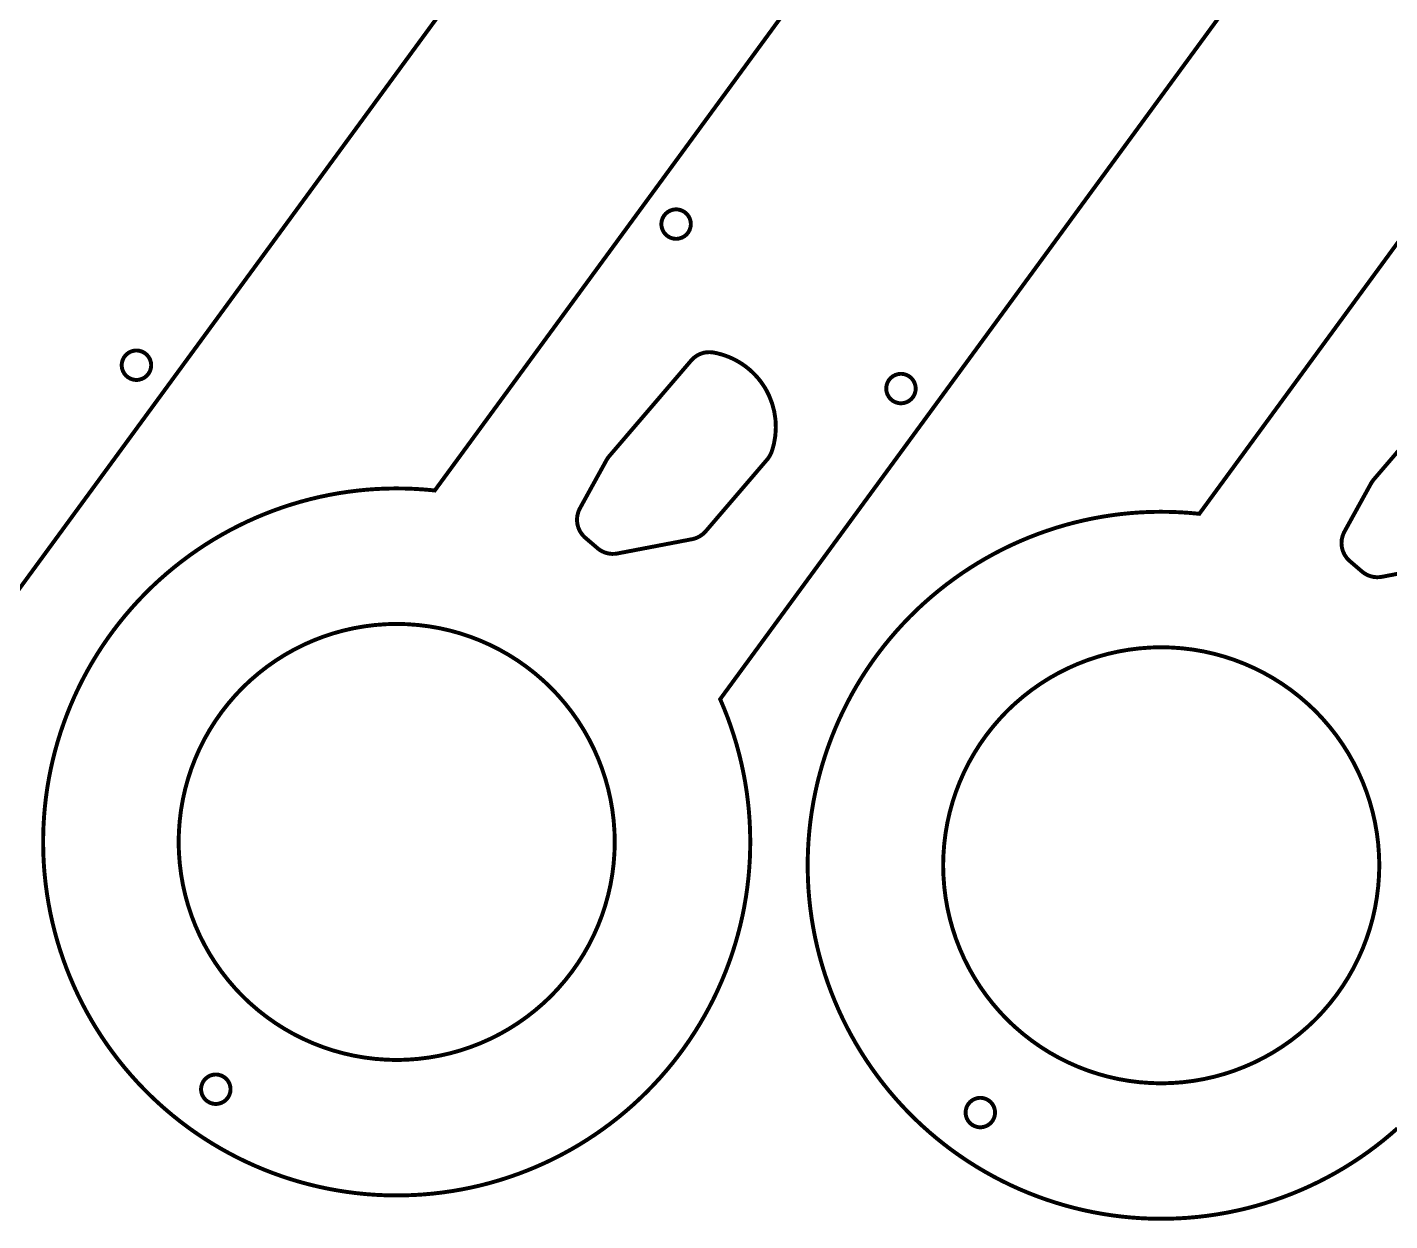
# Model space of a CAD drawing. Extents: x 0 to 578, y 0 to 442.
# Drawn here: x 61.6 to 177.2, y 3 to 104.3 of the extents above; entities that cross this region are included whole.
import ezdxf

# ---------------------------------------------------------------- set-up
doc = ezdxf.new("R2010")
doc.units = 0
doc.layers.get('0').update_dxf_attribs({"linetype": 'CONTINUOUS'})

msp = doc.modelspace()

# ---------------------------------------------------------------- linework, layer by layer
at = {"color": 0, "const_width": 0.3333}
for points in [[(287.25, 275.454), (120.369, 47.3076), (120.369, 47.3076), (120.453, 47.1178), (120.694, 46.5437), (120.997, 45.7735), (121.277, 44.9972), (121.535, 44.2154), (121.772, 43.4288), (121.986, 42.6374), (122.178, 41.8421), (122.348, 41.0429), (122.497, 40.2407), (122.623, 39.4357), (122.727, 38.6283), (122.809, 37.8193), (122.869, 37.0087), (122.907, 36.1974), (122.923, 35.3856), (122.918, 34.5736), (122.89, 33.7622), (122.84, 32.9518), (122.768, 32.1426), (122.675, 31.3353), (122.559, 30.5303), (122.422, 29.7281), (122.263, 28.9289), (122.082, 28.1335), (121.879, 27.3421), (121.654, 26.5553), (121.407, 25.7736), (121.138, 24.9972), (120.848, 24.2269), (120.535, 23.4629), (120.201, 22.7058), (119.937, 22.1421), (119.845, 21.9558), (119.754, 21.7697), (119.469, 21.2162), (119.073, 20.4893), (118.659, 19.7756), (118.226, 19.075), (117.775, 18.3883), (117.307, 17.7156), (116.821, 17.0571), (116.318, 16.4131), (115.799, 15.7839), (115.264, 15.1699), (114.712, 14.5711), (114.145, 13.9881), (113.563, 13.4211), (112.966, 12.8703), (112.354, 12.3361), (111.729, 11.8187), (111.089, 11.3184), (110.436, 10.8355), (109.77, 10.3703), (109.092, 9.923), (108.401, 9.494), (107.698, 9.0836), (106.983, 8.6919), (106.258, 8.3194), (105.521, 7.9662), (104.774, 7.6328), (104.016, 7.3193), (103.249, 7.0261), (102.472, 6.7535), (101.686, 6.5016), (100.891, 6.2709), (100.289, 6.1111), (100.088, 6.0615), (99.8865, 6.012), (99.2793, 5.8745), (98.4682, 5.7103), (97.655, 5.5689), (96.8403, 5.4501), (96.0246, 5.3541), (95.2081, 5.2804), (94.3914, 5.2293), (93.5749, 5.2005), (92.759, 5.1939), (91.9444, 5.2095), (91.1313, 5.2471), (90.3201, 5.3068), (89.5117, 5.3883), (88.7058, 5.4916), (87.9036, 5.6166), (87.1051, 5.7633), (86.3108, 5.9316), (85.5212, 6.1212), (84.7368, 6.3323), (83.9581, 6.5647), (83.1853, 6.8181), (82.419, 7.0928), (81.6597, 7.3884), (80.9078, 7.705), (80.1638, 8.0423), (79.4281, 8.4004), (78.701, 8.7792), (77.9831, 9.1786), (77.2749, 9.5984), (76.5767, 10.0386), (75.889, 10.4992), (75.3799, 10.8574), (75.2125, 10.9799), (75.045, 11.1024), (74.5493, 11.4792), (73.9021, 11.995), (73.2711, 12.527), (72.6565, 13.0748), (72.0585, 13.638), (71.4772, 14.2161), (70.9132, 14.8089), (70.3663, 15.4157), (69.8368, 16.0365), (69.325, 16.6706), (68.8313, 17.3176), (68.3556, 17.9774), (67.8983, 18.6492), (67.4596, 19.3328), (67.0396, 20.0278), (66.6388, 20.7337), (66.2571, 21.4504), (65.8949, 22.1771), (65.5524, 22.9136), (65.2297, 23.6596), (64.9272, 24.4144), (64.645, 25.1781), (64.3835, 25.9497), (64.1426, 26.7292), (63.9228, 27.516), (63.7242, 28.3099), (63.5469, 29.1103), (63.3915, 29.9169), (63.2578, 30.7293), (63.1464, 31.5471), (63.0571, 32.3699), (63.0042, 32.9901), (62.9904, 33.1972), (62.9767, 33.4042), (62.9467, 34.0261), (62.9258, 34.8535), (62.9278, 35.6788), (62.9522, 36.5017), (62.9993, 37.3218), (63.0686, 38.1386), (63.16, 38.9519), (63.2733, 39.761), (63.4085, 40.5654), (63.5654, 41.3651), (63.7436, 42.1593), (63.9432, 42.9476), (64.1639, 43.7299), (64.4056, 44.5054), (64.6681, 45.2737), (64.9513, 46.0347), (65.2547, 46.7876), (65.5787, 47.5322), (65.9228, 48.2681), (66.2868, 48.9947), (66.6707, 49.7117), (67.0742, 50.4186), (67.4971, 51.1151), (67.9394, 51.8006), (68.401, 52.4747), (68.8814, 53.1372), (69.3807, 53.7874), (69.8986, 54.425), (70.435, 55.0496), (70.9899, 55.6607), (71.5628, 56.2579), (72.004, 56.6971), (72.1537, 56.8407), (72.3033, 56.9844), (72.7604, 57.4071), (73.3808, 57.9549), (74.0143, 58.4839), (74.6606, 58.994), (75.319, 59.4853), (75.9893, 59.9572), (76.671, 60.4099), (77.3636, 60.8431), (78.0669, 61.2567), (78.7801, 61.6506), (79.5032, 62.0244), (80.2354, 62.3783), (80.9764, 62.7121), (81.7258, 63.0254), (82.4832, 63.3183), (83.2481, 63.5906), (84.0201, 63.8419), (84.7987, 64.0725), (85.5836, 64.2819), (86.3742, 64.47), (87.1701, 64.6369), (87.971, 64.7822), (88.7764, 64.9058), (89.5858, 65.0076), (90.3989, 65.0875), (91.2151, 65.1453), (92.0342, 65.1807), (92.8556, 65.1938), (93.6789, 65.1843), (94.5036, 65.1522), (95.3293, 65.0971), (95.9494, 65.0414), (96.1557, 65.0192), (263.349, 293.592)], [(177.837, 10.8895), (177.226, 10.3553), (176.601, 9.8378), (175.961, 9.3375), (175.308, 8.8546), (174.643, 8.3894), (173.964, 7.9422), (173.274, 7.5131), (172.571, 7.1027), (171.856, 6.711), (171.131, 6.3385), (170.393, 5.9854), (169.646, 5.652), (168.889, 5.3385), (168.121, 5.0453), (167.344, 4.7726), (166.558, 4.5208), (165.764, 4.29), (165.161, 4.1303), (164.96, 4.0807), (164.758, 4.0311), (164.151, 3.8937), (163.34, 3.7294), (162.528, 3.5881), (161.712, 3.4693), (160.897, 3.3732), (160.081, 3.2996), (159.264, 3.2484), (158.447, 3.2196), (157.631, 3.213), (156.817, 3.2286), (156.004, 3.2662), (155.193, 3.3259), (154.383, 3.4074), (153.578, 3.5107), (152.776, 3.6358), (151.978, 3.7825), (151.183, 3.9507), (150.393, 4.1404), (149.61, 4.3515), (148.831, 4.5838), (148.057, 4.8373), (147.292, 5.1119), (146.532, 5.4076), (145.781, 5.7241), (145.036, 6.0615), (144.3, 6.4196), (143.574, 6.7984), (142.856, 7.1977), (142.147, 7.6176), (141.449, 8.0578), (140.761, 8.5183), (140.251, 8.8766), (140.085, 8.999), (139.917, 9.1215), (139.421, 9.4983), (138.774, 10.0141), (138.143, 10.5461), (137.529, 11.0939), (136.931, 11.6571), (136.349, 12.2352), (135.785, 12.828), (135.238, 13.4349), (134.709, 14.0556), (134.197, 14.6897), (133.703, 15.3368), (133.228, 15.9965), (132.77, 16.6683), (132.332, 17.3519), (131.912, 18.0469), (131.511, 18.7529), (131.129, 19.4694), (130.767, 20.1963), (130.424, 20.9328), (130.102, 21.6788), (129.799, 22.4336), (129.517, 23.1972), (129.256, 23.9689), (129.015, 24.7483), (128.795, 25.5351), (128.596, 26.329), (128.419, 27.1294), (128.264, 27.936), (128.13, 28.7485), (128.018, 29.5663), (127.929, 30.389), (127.876, 31.0093), (127.863, 31.2163), (127.849, 31.4233), (127.819, 32.0451), (127.798, 32.8725), (127.8, 33.6979), (127.824, 34.5208), (127.872, 35.341), (127.941, 36.1578), (128.032, 36.971), (128.146, 37.78), (128.281, 38.5846), (128.438, 39.3842), (128.616, 40.1785), (128.815, 40.9668), (129.036, 41.749), (129.278, 42.5246), (129.54, 43.2929), (129.823, 44.0539), (130.127, 44.8068), (130.451, 45.5514), (130.795, 46.2872), (131.159, 47.0139), (131.543, 47.7308), (131.946, 48.4378), (132.369, 49.1342), (132.812, 49.8197), (133.273, 50.4939), (133.753, 51.1563), (134.253, 51.8065), (134.771, 52.4442), (135.307, 53.0687), (135.862, 53.6799), (136.435, 54.2771), (136.876, 54.7163), (137.026, 54.8599), (137.176, 55.0035), (137.633, 55.4262), (138.253, 55.974), (138.887, 56.5031), (139.533, 57.0132), (140.192, 57.5044), (140.861, 57.9764), (141.543, 58.429), (142.236, 58.8622), (142.939, 59.2758), (143.653, 59.6697), (144.375, 60.0436), (145.107, 60.3975), (145.849, 60.7312), (146.599, 61.0446), (147.356, 61.3375), (148.121, 61.6096), (148.892, 61.8611), (149.671, 62.0917), (150.456, 62.3011), (151.246, 62.4892), (152.042, 62.656), (152.843, 62.8014), (153.649, 62.925), (154.458, 63.0268), (155.271, 63.1067), (156.087, 63.1644), (156.907, 63.1999), (157.728, 63.2129), (158.551, 63.2035), (159.376, 63.1714), (160.201, 63.1163), (160.822, 63.0606), (161.028, 63.0382), (328.221, 291.611)], [(222.378, 277.435), (25.399, 8.1406)], [(182.792, 74.0792), (175.831, 65.9513), (175.831, 65.9513), (175.808, 65.9254), (175.706, 65.7894), (175.615, 65.6456), (175.599, 65.6157), (173.34, 61.5192), (173.299, 61.4428), (173.199, 61.1993), (173.117, 60.8674), (173.092, 60.5307), (173.125, 60.1968), (173.211, 59.8728), (173.353, 59.5663), (173.546, 59.2844), (173.725, 59.0912), (173.792, 59.0346), (174.839, 58.1376), (174.882, 58.1008), (175.019, 58.0003), (175.211, 57.8851), (175.415, 57.7928), (175.626, 57.7237), (175.844, 57.6788), (176.067, 57.6581), (176.29, 57.6625), (176.46, 57.6818), (176.515, 57.6924), (182.868, 58.9068)]]:
    msp.add_lwpolyline(points, dxfattribs=at)
at = {"color": 0}
for points in [[(287.25, 275.454), (120.369, 47.3076), (120.369, 47.3076), (120.453, 47.1178), (120.694, 46.5437), (120.997, 45.7735), (121.277, 44.9972), (121.535, 44.2154), (121.772, 43.4288), (121.986, 42.6374), (122.178, 41.8421), (122.348, 41.0429), (122.497, 40.2407), (122.623, 39.4357), (122.727, 38.6283), (122.809, 37.8193), (122.869, 37.0087), (122.907, 36.1974), (122.923, 35.3856), (122.918, 34.5736), (122.89, 33.7622), (122.84, 32.9518), (122.768, 32.1426), (122.675, 31.3353), (122.559, 30.5303), (122.422, 29.7281), (122.263, 28.9289), (122.082, 28.1335), (121.879, 27.3421), (121.654, 26.5553), (121.407, 25.7736), (121.138, 24.9972), (120.848, 24.2269), (120.535, 23.4629), (120.201, 22.7058), (119.937, 22.1421), (119.845, 21.9558), (119.754, 21.7697), (119.469, 21.2162), (119.073, 20.4893), (118.659, 19.7756), (118.226, 19.075), (117.775, 18.3883), (117.307, 17.7156), (116.821, 17.0571), (116.318, 16.4131), (115.799, 15.7839), (115.264, 15.1699), (114.712, 14.5711), (114.145, 13.9881), (113.563, 13.4211), (112.966, 12.8703), (112.354, 12.3361), (111.729, 11.8187), (111.089, 11.3184), (110.436, 10.8355), (109.77, 10.3703), (109.092, 9.923), (108.401, 9.494), (107.698, 9.0836), (106.983, 8.6919), (106.258, 8.3194), (105.521, 7.9662), (104.774, 7.6328), (104.016, 7.3193), (103.249, 7.0261), (102.472, 6.7535), (101.686, 6.5016), (100.891, 6.2709), (100.289, 6.1111), (100.088, 6.0615), (99.8865, 6.012), (99.2793, 5.8745), (98.4682, 5.7103), (97.655, 5.5689), (96.8403, 5.4501), (96.0246, 5.3541), (95.2081, 5.2804), (94.3914, 5.2293), (93.5749, 5.2005), (92.759, 5.1939), (91.9444, 5.2095), (91.1313, 5.2471), (90.3201, 5.3068), (89.5117, 5.3883), (88.7058, 5.4916), (87.9036, 5.6166), (87.1051, 5.7633), (86.3108, 5.9316), (85.5212, 6.1212), (84.7368, 6.3323), (83.9581, 6.5647), (83.1853, 6.8181), (82.419, 7.0928), (81.6597, 7.3884), (80.9078, 7.705), (80.1638, 8.0423), (79.4281, 8.4004), (78.701, 8.7792), (77.9831, 9.1786), (77.2749, 9.5984), (76.5767, 10.0386), (75.889, 10.4992), (75.3799, 10.8574), (75.2125, 10.9799), (75.045, 11.1024), (74.5493, 11.4792), (73.9021, 11.995), (73.2711, 12.527), (72.6565, 13.0748), (72.0585, 13.638), (71.4772, 14.2161), (70.9132, 14.8089), (70.3663, 15.4157), (69.8368, 16.0365), (69.325, 16.6706), (68.8313, 17.3176), (68.3556, 17.9774), (67.8983, 18.6492), (67.4596, 19.3328), (67.0396, 20.0278), (66.6388, 20.7337), (66.2571, 21.4504), (65.8949, 22.1771), (65.5524, 22.9136), (65.2297, 23.6596), (64.9272, 24.4144), (64.645, 25.1781), (64.3835, 25.9497), (64.1426, 26.7292), (63.9228, 27.516), (63.7242, 28.3099), (63.5469, 29.1103), (63.3915, 29.9169), (63.2578, 30.7293), (63.1464, 31.5471), (63.0571, 32.3699), (63.0042, 32.9901), (62.9904, 33.1972), (62.9767, 33.4042), (62.9467, 34.0261), (62.9258, 34.8535), (62.9278, 35.6788), (62.9522, 36.5017), (62.9993, 37.3218), (63.0686, 38.1386), (63.16, 38.9519), (63.2733, 39.761), (63.4085, 40.5654), (63.5654, 41.3651), (63.7436, 42.1593), (63.9432, 42.9476), (64.1639, 43.7299), (64.4056, 44.5054), (64.6681, 45.2737), (64.9513, 46.0347), (65.2547, 46.7876), (65.5787, 47.5322), (65.9228, 48.2681), (66.2868, 48.9947), (66.6707, 49.7117), (67.0742, 50.4186), (67.4971, 51.1151), (67.9394, 51.8006), (68.401, 52.4747), (68.8814, 53.1372), (69.3807, 53.7874), (69.8986, 54.425), (70.435, 55.0496), (70.9899, 55.6607), (71.5628, 56.2579), (72.004, 56.6971), (72.1537, 56.8407), (72.3033, 56.9844), (72.7604, 57.4071), (73.3808, 57.9549), (74.0143, 58.4839), (74.6606, 58.994), (75.319, 59.4853), (75.9893, 59.9572), (76.671, 60.4099), (77.3636, 60.8431), (78.0669, 61.2567), (78.7801, 61.6506), (79.5032, 62.0244), (80.2354, 62.3783), (80.9764, 62.7121), (81.7258, 63.0254), (82.4832, 63.3183), (83.2481, 63.5906), (84.0201, 63.8419), (84.7987, 64.0725), (85.5836, 64.2819), (86.3742, 64.47), (87.1701, 64.6369), (87.971, 64.7822), (88.7764, 64.9058), (89.5858, 65.0076), (90.3989, 65.0875), (91.2151, 65.1453), (92.0342, 65.1807), (92.8556, 65.1938), (93.6789, 65.1843), (94.5036, 65.1522), (95.3293, 65.0971), (95.9494, 65.0414), (96.1557, 65.0192), (263.349, 293.592)], [(177.226, 10.3553), (176.601, 9.8378), (175.961, 9.3375), (175.308, 8.8546), (174.643, 8.3894), (173.964, 7.9422), (173.274, 7.5131), (172.571, 7.1027), (171.856, 6.711), (171.131, 6.3385), (170.393, 5.9854), (169.646, 5.652), (168.889, 5.3385), (168.121, 5.0453), (167.344, 4.7726), (166.558, 4.5208), (165.764, 4.29), (165.161, 4.1303), (164.96, 4.0807), (164.758, 4.0311), (164.151, 3.8937), (163.34, 3.7294), (162.528, 3.5881), (161.712, 3.4693), (160.897, 3.3732), (160.081, 3.2996), (159.264, 3.2484), (158.447, 3.2196), (157.631, 3.213), (156.817, 3.2286), (156.004, 3.2662), (155.193, 3.3259), (154.383, 3.4074), (153.578, 3.5107), (152.776, 3.6358), (151.978, 3.7825), (151.183, 3.9507), (150.393, 4.1404), (149.61, 4.3515), (148.831, 4.5838), (148.057, 4.8373), (147.292, 5.1119), (146.532, 5.4076), (145.781, 5.7241), (145.036, 6.0615), (144.3, 6.4196), (143.574, 6.7984), (142.856, 7.1977), (142.147, 7.6176), (141.449, 8.0578), (140.761, 8.5183), (140.251, 8.8766), (140.085, 8.999), (139.917, 9.1215), (139.421, 9.4983), (138.774, 10.0141), (138.143, 10.5461), (137.529, 11.0939), (136.931, 11.6571), (136.349, 12.2352), (135.785, 12.828), (135.238, 13.4349), (134.709, 14.0556), (134.197, 14.6897), (133.703, 15.3368), (133.228, 15.9965), (132.77, 16.6683), (132.332, 17.3519), (131.912, 18.0469), (131.511, 18.7529), (131.129, 19.4694), (130.767, 20.1963), (130.424, 20.9328), (130.102, 21.6788), (129.799, 22.4336), (129.517, 23.1972), (129.256, 23.9689), (129.015, 24.7483), (128.795, 25.5351), (128.596, 26.329), (128.419, 27.1294), (128.264, 27.936), (128.13, 28.7485), (128.018, 29.5663), (127.929, 30.389), (127.876, 31.0093), (127.863, 31.2163), (127.849, 31.4233), (127.819, 32.0451), (127.798, 32.8725), (127.8, 33.6979), (127.824, 34.5208), (127.872, 35.341), (127.941, 36.1578), (128.032, 36.971), (128.146, 37.78), (128.281, 38.5846), (128.438, 39.3842), (128.616, 40.1785), (128.815, 40.9668), (129.036, 41.749), (129.278, 42.5246), (129.54, 43.2929), (129.823, 44.0539), (130.127, 44.8068), (130.451, 45.5514), (130.795, 46.2872), (131.159, 47.0139), (131.543, 47.7308), (131.946, 48.4378), (132.369, 49.1342), (132.812, 49.8197), (133.273, 50.4939), (133.753, 51.1563), (134.253, 51.8065), (134.771, 52.4442), (135.307, 53.0687), (135.862, 53.6799), (136.435, 54.2771), (136.876, 54.7163), (137.026, 54.8599), (137.176, 55.0035), (137.633, 55.4262), (138.253, 55.974), (138.887, 56.5031), (139.533, 57.0132), (140.192, 57.5044), (140.861, 57.9764), (141.543, 58.429), (142.236, 58.8622), (142.939, 59.2758), (143.653, 59.6697), (144.375, 60.0436), (145.107, 60.3975), (145.849, 60.7312), (146.599, 61.0446), (147.356, 61.3375), (148.121, 61.6096), (148.892, 61.8611), (149.671, 62.0917), (150.456, 62.3011), (151.246, 62.4892), (152.042, 62.656), (152.843, 62.8014), (153.649, 62.925), (154.458, 63.0268), (155.271, 63.1067), (156.087, 63.1644), (156.907, 63.1999), (157.728, 63.2129), (158.551, 63.2035), (159.376, 63.1714), (160.201, 63.1163), (160.822, 63.0606), (161.028, 63.0382), (328.221, 291.611)], [(222.378, 277.435), (25.399, 8.1406)], [(182.792, 74.0792), (175.831, 65.9513), (175.831, 65.9513), (175.808, 65.9254), (175.706, 65.7894), (175.615, 65.6456), (175.599, 65.6157), (173.34, 61.5192), (173.299, 61.4428), (173.199, 61.1993), (173.117, 60.8674), (173.092, 60.5307), (173.125, 60.1968), (173.211, 59.8728), (173.353, 59.5663), (173.546, 59.2844), (173.725, 59.0912), (173.792, 59.0346), (174.839, 58.1376), (174.882, 58.1008), (175.019, 58.0003), (175.211, 57.8851), (175.415, 57.7928), (175.626, 57.7237), (175.844, 57.6788), (176.067, 57.6581), (176.29, 57.6625), (176.46, 57.6818), (176.515, 57.6924), (182.868, 58.9068)]]:
    msp.add_lwpolyline(points, dxfattribs=at)
at = {"color": 0, "const_width": 0.3333}
for points in [[(117.882, 87.6258), (117.882, 87.5629), (117.856, 87.374), (117.783, 87.1393), (117.668, 86.9269), (117.516, 86.7421), (117.331, 86.5893), (117.118, 86.4742), (116.884, 86.4013), (116.695, 86.3758), (116.632, 86.3758), (116.569, 86.3758), (116.38, 86.4013), (116.145, 86.4742), (115.933, 86.5893), (115.748, 86.7421), (115.595, 86.9269), (115.48, 87.1393), (115.407, 87.374), (115.382, 87.5629), (115.382, 87.6258), (115.382, 87.6889), (115.407, 87.8778), (115.48, 88.1125), (115.595, 88.3249), (115.748, 88.5097), (115.933, 88.6625), (116.145, 88.7776), (116.38, 88.8504), (116.569, 88.8758), (116.632, 88.8758), (116.695, 88.8758), (116.884, 88.8504), (117.118, 88.7776), (117.331, 88.6625), (117.516, 88.5097), (117.668, 88.3249), (117.783, 88.1125), (117.856, 87.8778), (117.882, 87.6889), (117.882, 87.6258)], [(72.09, 75.65), (72.09, 75.5871), (72.0644, 75.3982), (71.9917, 75.1635), (71.8765, 74.9511), (71.7237, 74.7662), (71.5389, 74.6136), (71.3265, 74.4983), (71.0918, 74.4256), (70.9029, 74.4), (70.84, 74.4), (70.7769, 74.4), (70.5881, 74.4256), (70.3535, 74.4983), (70.1411, 74.6136), (69.9561, 74.7662), (69.8035, 74.9511), (69.6882, 75.1635), (69.6153, 75.3982), (69.59, 75.5871), (69.59, 75.65), (69.59, 75.7131), (69.6153, 75.9021), (69.6882, 76.1367), (69.8035, 76.349), (69.9561, 76.534), (70.1411, 76.6865), (70.3535, 76.8018), (70.5881, 76.8747), (70.7769, 76.9), (70.84, 76.9), (70.9029, 76.9), (71.0918, 76.8747), (71.3265, 76.8018), (71.5389, 76.6865), (71.7237, 76.534), (71.8765, 76.349), (71.9917, 76.1367), (72.0644, 75.9021), (72.09, 75.7131), (72.09, 75.65)], [(110.959, 67.9321), (110.937, 67.9063), (110.834, 67.7703), (110.743, 67.6264), (110.726, 67.5965), (108.468, 63.5), (108.427, 63.4236), (108.327, 63.1801), (108.245, 62.8482), (108.22, 62.5117), (108.252, 62.1776), (108.339, 61.8536), (108.481, 61.5471), (108.674, 61.2653), (108.853, 61.0722), (108.919, 61.0156), (109.967, 60.1185), (110.01, 60.0817), (110.147, 59.9811), (110.339, 59.866), (110.543, 59.7736), (110.754, 59.7046), (110.972, 59.6596), (111.194, 59.6389), (111.418, 59.6433), (111.587, 59.6626), (111.643, 59.6732), (117.995, 60.8876), (118.078, 60.9035), (118.32, 60.9789), (118.623, 61.1222), (118.898, 61.3142), (119.084, 61.4874), (119.139, 61.5511), (124.368, 67.6568), (124.408, 67.704), (124.582, 67.9599), (124.716, 68.2386), (124.736, 68.2972), (124.794, 68.4628), (124.932, 68.9718), (125.051, 69.6574), (125.096, 70.3479), (125.065, 71.0374), (124.961, 71.7197), (124.784, 72.3886), (124.534, 73.0381), (124.301, 73.5108), (124.212, 73.6619), (124.167, 73.7379), (124.025, 73.9606), (123.824, 74.2469), (123.608, 74.5207), (123.378, 74.7814), (123.135, 75.0285), (122.88, 75.2617), (122.612, 75.4804), (122.334, 75.6844), (122.045, 75.8731), (121.746, 76.0461), (121.438, 76.2029), (121.121, 76.3432), (120.796, 76.4665), (120.464, 76.5722), (120.125, 76.6603), (119.867, 76.7147), (119.78, 76.7297), (119.715, 76.741), (119.519, 76.7575), (119.261, 76.7512), (119.007, 76.7121), (118.761, 76.641), (118.527, 76.5392), (118.306, 76.4076), (118.103, 76.2475), (117.962, 76.1097), (117.919, 76.06), (110.959, 67.9321)], [(136.962, 73.6692), (136.962, 73.6062), (136.937, 73.4172), (136.864, 73.1826), (136.749, 72.9703), (136.596, 72.7853), (136.411, 72.6326), (136.199, 72.5174), (135.964, 72.4446), (135.775, 72.4192), (135.712, 72.4192), (135.649, 72.4192), (135.46, 72.4446), (135.226, 72.5174), (135.013, 72.6326), (134.828, 72.7853), (134.676, 72.9703), (134.56, 73.1826), (134.487, 73.4172), (134.462, 73.6062), (134.462, 73.6692), (134.462, 73.7321), (134.487, 73.9211), (134.56, 74.1557), (134.676, 74.3681), (134.828, 74.5531), (135.013, 74.7057), (135.226, 74.821), (135.46, 74.8938), (135.649, 74.9192), (135.712, 74.9192), (135.775, 74.9192), (135.964, 74.8938), (136.199, 74.821), (136.411, 74.7057), (136.596, 74.5531), (136.749, 74.3681), (136.864, 74.1557), (136.937, 73.9211), (136.962, 73.7321), (136.962, 73.6692)], [(111.424, 35.1936), (111.424, 34.9643), (111.401, 34.2762), (111.333, 33.3651), (111.221, 32.4618), (111.065, 31.5676), (110.866, 30.6843), (110.624, 29.8132), (110.341, 28.956), (110.016, 28.114), (109.65, 27.2889), (109.245, 26.4822), (108.8, 25.6953), (108.316, 24.9299), (107.794, 24.1872), (107.234, 23.4692), (106.638, 22.7769), (106.168, 22.2743), (106.005, 22.1121), (105.843, 21.95), (105.341, 21.4796), (104.648, 20.8832), (103.93, 20.3238), (103.188, 19.8018), (102.422, 19.3181), (101.635, 18.8731), (100.829, 18.4675), (100.004, 18.1019), (99.1617, 17.7769), (98.3044, 17.4933), (97.4333, 17.2515), (96.55, 17.0524), (95.6558, 16.8964), (94.7525, 16.7842), (93.8412, 16.7164), (93.1533, 16.6936), (92.924, 16.6936), (92.6946, 16.6936), (92.0067, 16.7164), (91.0956, 16.7842), (90.1921, 16.8964), (89.2979, 17.0524), (88.4146, 17.2515), (87.5435, 17.4933), (86.6863, 17.7769), (85.8443, 18.1019), (85.0192, 18.4675), (84.2125, 18.8731), (83.4256, 19.3181), (82.6601, 19.8018), (81.9176, 20.3238), (81.1994, 20.8832), (80.5072, 21.4796), (80.0046, 21.95), (79.8425, 22.1121), (79.6803, 22.2743), (79.2099, 22.7769), (78.6136, 23.4692), (78.054, 24.1872), (77.5322, 24.9299), (77.0483, 25.6953), (76.6033, 26.4822), (76.1978, 27.2889), (75.8321, 28.114), (75.5072, 28.956), (75.2236, 29.8132), (74.9819, 30.6843), (74.7826, 31.5676), (74.6267, 32.4618), (74.5144, 33.3651), (74.4467, 34.2762), (74.4239, 34.9643), (74.4239, 35.1936), (74.4239, 35.4231), (74.4467, 36.111), (74.5144, 37.0221), (74.6267, 37.9256), (74.7826, 38.8197), (74.9819, 39.7031), (75.2236, 40.5742), (75.5072, 41.4314), (75.8321, 42.2733), (76.1978, 43.0985), (76.6033, 43.9051), (77.0483, 44.6919), (77.5322, 45.4575), (78.054, 46.2), (78.6136, 46.9182), (79.2099, 47.6104), (79.6803, 48.1129), (79.8425, 48.2751), (80.0047, 48.4372), (80.5072, 48.9078), (81.1994, 49.504), (81.9176, 50.0635), (82.6601, 50.5854), (83.4256, 51.0693), (84.2125, 51.5143), (85.0192, 51.9199), (85.8443, 52.2854), (86.6863, 52.6104), (87.5435, 52.894), (88.4146, 53.1357), (89.2979, 53.335), (90.1921, 53.491), (91.0956, 53.6032), (92.0067, 53.671), (92.6946, 53.6937), (92.924, 53.6937), (93.1533, 53.6937), (93.8412, 53.671), (94.7525, 53.6032), (95.6558, 53.491), (96.55, 53.335), (97.4333, 53.1357), (98.3044, 52.894), (99.1617, 52.6104), (100.004, 52.2854), (100.829, 51.9199), (101.635, 51.5143), (102.422, 51.0693), (103.188, 50.5854), (103.93, 50.0635), (104.648, 49.504), (105.341, 48.9078), (105.843, 48.4374), (106.005, 48.2751), (106.168, 48.1131), (106.638, 47.6104), (107.234, 46.9182), (107.794, 46.2), (108.316, 45.4575), (108.8, 44.6919), (109.245, 43.9051), (109.65, 43.0985), (110.016, 42.2733), (110.341, 41.4314), (110.624, 40.5742), (110.866, 39.7031), (111.065, 38.8197), (111.221, 37.9256), (111.333, 37.0221), (111.401, 36.111), (111.424, 35.4231), (111.424, 35.1936)], [(176.296, 33.2128), (176.296, 32.9835), (176.274, 32.2954), (176.206, 31.3843), (176.093, 30.481), (175.938, 29.5868), (175.739, 28.7033), (175.496, 27.8324), (175.212, 26.9751), (174.888, 26.1332), (174.522, 25.3081), (174.117, 24.5012), (173.672, 23.7144), (173.188, 22.949), (172.667, 22.2064), (172.107, 21.4883), (171.51, 20.7961), (171.04, 20.2935), (170.878, 20.1312), (170.715, 19.9692), (170.212, 19.4988), (169.521, 18.9024), (168.803, 18.3429), (168.06, 17.821), (167.294, 17.3372), (166.508, 16.8922), (165.701, 16.4867), (164.876, 16.121), (164.033, 15.7961), (163.176, 15.5125), (162.306, 15.2707), (161.422, 15.0715), (160.528, 14.9156), (159.625, 14.8033), (158.714, 14.7356), (158.025, 14.7128), (157.796, 14.7128), (157.567, 14.7128), (156.879, 14.7356), (155.968, 14.8033), (155.064, 14.9156), (154.169, 15.0715), (153.286, 15.2707), (152.415, 15.5125), (151.558, 15.7961), (150.717, 16.121), (149.892, 16.4867), (149.085, 16.8922), (148.297, 17.3372), (147.532, 17.821), (146.79, 18.3429), (146.072, 18.9024), (145.379, 19.4988), (144.876, 19.9692), (144.715, 20.1312), (144.553, 20.2935), (144.082, 20.7961), (143.486, 21.4883), (142.926, 22.2064), (142.404, 22.949), (141.921, 23.7144), (141.475, 24.5012), (141.069, 25.3081), (140.704, 26.1332), (140.379, 26.9751), (140.096, 27.8324), (139.854, 28.7033), (139.654, 29.5868), (139.499, 30.481), (139.386, 31.3843), (139.319, 32.2954), (139.296, 32.9835), (139.296, 33.2128), (139.296, 33.4422), (139.319, 34.1301), (139.386, 35.0412), (139.499, 35.9447), (139.654, 36.8389), (139.854, 37.7222), (140.096, 38.5932), (140.379, 39.4506), (140.704, 40.2925), (141.069, 41.1175), (141.475, 41.9243), (141.921, 42.7111), (142.404, 43.4767), (142.926, 44.2192), (143.486, 44.9374), (144.082, 45.6296), (144.553, 46.1321), (144.715, 46.2943), (144.876, 46.4564), (145.379, 46.9269), (146.072, 47.5232), (146.79, 48.0826), (147.532, 48.6046), (148.297, 49.0885), (149.085, 49.5335), (149.892, 49.939), (150.717, 50.3046), (151.558, 50.6296), (152.415, 50.9132), (153.286, 51.1549), (154.169, 51.3542), (155.064, 51.5101), (155.968, 51.6224), (156.879, 51.6901), (157.567, 51.7128), (157.796, 51.7128), (158.025, 51.7128), (158.714, 51.6901), (159.625, 51.6224), (160.528, 51.5101), (161.422, 51.3542), (162.306, 51.1549), (163.176, 50.9132), (164.033, 50.6296), (164.876, 50.3046), (165.701, 49.939), (166.508, 49.5335), (167.294, 49.0885), (168.06, 48.6046), (168.803, 48.0826), (169.521, 47.5232), (170.212, 46.9269), (170.715, 46.4565), (170.878, 46.2943), (171.04, 46.1322), (171.51, 45.6296), (172.107, 44.9374), (172.667, 44.2192), (173.188, 43.4767), (173.672, 42.7111), (174.117, 41.9243), (174.522, 41.1175), (174.888, 40.2925), (175.212, 39.4506), (175.496, 38.5932), (175.739, 37.7222), (175.938, 36.8389), (176.093, 35.9447), (176.206, 35.0412), (176.274, 34.1301), (176.296, 33.4422), (176.296, 33.2128)], [(78.824, 14.2083), (78.824, 14.1454), (78.7986, 13.9565), (78.7257, 13.7218), (78.6106, 13.5095), (78.4578, 13.3245), (78.2729, 13.1719), (78.0606, 13.0566), (77.8258, 12.9838), (77.6369, 12.9584), (77.574, 12.9584), (77.511, 12.9584), (77.3221, 12.9838), (77.0875, 13.0566), (76.8751, 13.1719), (76.6901, 13.3245), (76.5375, 13.5095), (76.4222, 13.7218), (76.3494, 13.9565), (76.324, 14.1454), (76.324, 14.2083), (76.324, 14.2714), (76.3494, 14.4603), (76.4222, 14.695), (76.5375, 14.9074), (76.6901, 15.0922), (76.8751, 15.245), (77.0875, 15.3601), (77.3221, 15.4331), (77.511, 15.4583), (77.574, 15.4583), (77.6369, 15.4583), (77.8258, 15.4331), (78.0606, 15.3601), (78.2729, 15.245), (78.4578, 15.0922), (78.6106, 14.9074), (78.7257, 14.695), (78.7986, 14.4603), (78.824, 14.2714), (78.824, 14.2083)], [(143.696, 12.2275), (143.696, 12.1646), (143.671, 11.9756), (143.599, 11.741), (143.483, 11.5287), (143.331, 11.3437), (143.144, 11.191), (142.933, 11.0758), (142.699, 11.003), (142.51, 10.9775), (142.446, 10.9775), (142.383, 10.9775), (142.194, 11.003), (141.96, 11.0758), (141.747, 11.191), (141.563, 11.3437), (141.41, 11.5287), (141.294, 11.741), (141.222, 11.9756), (141.196, 12.1646), (141.196, 12.2275), (141.196, 12.2905), (141.222, 12.4795), (141.294, 12.7141), (141.41, 12.9264), (141.563, 13.1114), (141.747, 13.2641), (141.96, 13.3793), (142.194, 13.4522), (142.383, 13.4775), (142.446, 13.4775), (142.51, 13.4775), (142.699, 13.4522), (142.933, 13.3793), (143.144, 13.2641), (143.331, 13.1114), (143.483, 12.9264), (143.599, 12.7141), (143.671, 12.4795), (143.696, 12.2905), (143.696, 12.2275)]]:
    msp.add_lwpolyline(points, close=True, dxfattribs=at)
at = {"color": 0}
for points in [[(117.882, 87.6258), (117.882, 87.5629), (117.856, 87.374), (117.783, 87.1393), (117.668, 86.9269), (117.516, 86.7421), (117.331, 86.5893), (117.118, 86.4742), (116.884, 86.4013), (116.695, 86.3758), (116.632, 86.3758), (116.569, 86.3758), (116.38, 86.4013), (116.145, 86.4742), (115.933, 86.5893), (115.748, 86.7421), (115.595, 86.9269), (115.48, 87.1393), (115.407, 87.374), (115.382, 87.5629), (115.382, 87.6258), (115.382, 87.6889), (115.407, 87.8778), (115.48, 88.1125), (115.595, 88.3249), (115.748, 88.5097), (115.933, 88.6625), (116.145, 88.7776), (116.38, 88.8504), (116.569, 88.8758), (116.632, 88.8758), (116.695, 88.8758), (116.884, 88.8504), (117.118, 88.7776), (117.331, 88.6625), (117.516, 88.5097), (117.668, 88.3249), (117.783, 88.1125), (117.856, 87.8778), (117.882, 87.6889), (117.882, 87.6258)], [(72.09, 75.65), (72.09, 75.5871), (72.0644, 75.3982), (71.9917, 75.1635), (71.8765, 74.9511), (71.7237, 74.7662), (71.5389, 74.6136), (71.3265, 74.4983), (71.0918, 74.4256), (70.9029, 74.4), (70.84, 74.4), (70.7769, 74.4), (70.5881, 74.4256), (70.3535, 74.4983), (70.1411, 74.6136), (69.9561, 74.7662), (69.8035, 74.9511), (69.6882, 75.1635), (69.6153, 75.3982), (69.59, 75.5871), (69.59, 75.65), (69.59, 75.7131), (69.6153, 75.9021), (69.6882, 76.1367), (69.8035, 76.349), (69.9561, 76.534), (70.1411, 76.6865), (70.3535, 76.8018), (70.5881, 76.8747), (70.7769, 76.9), (70.84, 76.9), (70.9029, 76.9), (71.0918, 76.8747), (71.3265, 76.8018), (71.5389, 76.6865), (71.7237, 76.534), (71.8765, 76.349), (71.9917, 76.1367), (72.0644, 75.9021), (72.09, 75.7131), (72.09, 75.65)], [(110.959, 67.9321), (110.937, 67.9063), (110.834, 67.7703), (110.743, 67.6264), (110.726, 67.5965), (108.468, 63.5), (108.427, 63.4236), (108.327, 63.1801), (108.245, 62.8482), (108.22, 62.5117), (108.252, 62.1776), (108.339, 61.8536), (108.481, 61.5471), (108.674, 61.2653), (108.853, 61.0722), (108.919, 61.0156), (109.967, 60.1185), (110.01, 60.0817), (110.147, 59.9811), (110.339, 59.866), (110.543, 59.7736), (110.754, 59.7046), (110.972, 59.6596), (111.194, 59.6389), (111.418, 59.6433), (111.587, 59.6626), (111.643, 59.6732), (117.995, 60.8876), (118.078, 60.9035), (118.32, 60.9789), (118.623, 61.1222), (118.898, 61.3142), (119.084, 61.4874), (119.139, 61.5511), (124.368, 67.6568), (124.408, 67.704), (124.582, 67.9599), (124.716, 68.2386), (124.736, 68.2972), (124.794, 68.4628), (124.932, 68.9718), (125.051, 69.6574), (125.096, 70.3479), (125.065, 71.0374), (124.961, 71.7197), (124.784, 72.3886), (124.534, 73.0381), (124.301, 73.5108), (124.212, 73.6619), (124.167, 73.7379), (124.025, 73.9606), (123.824, 74.2469), (123.608, 74.5207), (123.378, 74.7814), (123.135, 75.0285), (122.88, 75.2617), (122.612, 75.4804), (122.334, 75.6844), (122.045, 75.8731), (121.746, 76.0461), (121.438, 76.2029), (121.121, 76.3432), (120.796, 76.4665), (120.464, 76.5722), (120.125, 76.6603), (119.867, 76.7147), (119.78, 76.7297), (119.715, 76.741), (119.519, 76.7575), (119.261, 76.7512), (119.007, 76.7121), (118.761, 76.641), (118.527, 76.5392), (118.306, 76.4076), (118.103, 76.2475), (117.962, 76.1097), (117.919, 76.06), (110.959, 67.9321)], [(136.962, 73.6692), (136.962, 73.6062), (136.937, 73.4172), (136.864, 73.1826), (136.749, 72.9703), (136.596, 72.7853), (136.411, 72.6326), (136.199, 72.5174), (135.964, 72.4446), (135.775, 72.4192), (135.712, 72.4192), (135.649, 72.4192), (135.46, 72.4446), (135.226, 72.5174), (135.013, 72.6326), (134.828, 72.7853), (134.676, 72.9703), (134.56, 73.1826), (134.487, 73.4172), (134.462, 73.6062), (134.462, 73.6692), (134.462, 73.7321), (134.487, 73.9211), (134.56, 74.1557), (134.676, 74.3681), (134.828, 74.5531), (135.013, 74.7057), (135.226, 74.821), (135.46, 74.8938), (135.649, 74.9192), (135.712, 74.9192), (135.775, 74.9192), (135.964, 74.8938), (136.199, 74.821), (136.411, 74.7057), (136.596, 74.5531), (136.749, 74.3681), (136.864, 74.1557), (136.937, 73.9211), (136.962, 73.7321), (136.962, 73.6692)], [(111.424, 35.1936), (111.424, 34.9643), (111.401, 34.2762), (111.333, 33.3651), (111.221, 32.4618), (111.065, 31.5676), (110.866, 30.6843), (110.624, 29.8132), (110.341, 28.956), (110.016, 28.114), (109.65, 27.2889), (109.245, 26.4822), (108.8, 25.6953), (108.316, 24.9299), (107.794, 24.1872), (107.234, 23.4692), (106.638, 22.7769), (106.168, 22.2743), (106.005, 22.1121), (105.843, 21.95), (105.341, 21.4796), (104.648, 20.8832), (103.93, 20.3238), (103.188, 19.8018), (102.422, 19.3181), (101.635, 18.8731), (100.829, 18.4675), (100.004, 18.1019), (99.1617, 17.7769), (98.3044, 17.4933), (97.4333, 17.2515), (96.55, 17.0524), (95.6558, 16.8964), (94.7525, 16.7842), (93.8412, 16.7164), (93.1533, 16.6936), (92.924, 16.6936), (92.6946, 16.6936), (92.0067, 16.7164), (91.0956, 16.7842), (90.1921, 16.8964), (89.2979, 17.0524), (88.4146, 17.2515), (87.5435, 17.4933), (86.6863, 17.7769), (85.8443, 18.1019), (85.0192, 18.4675), (84.2125, 18.8731), (83.4256, 19.3181), (82.6601, 19.8018), (81.9176, 20.3238), (81.1994, 20.8832), (80.5072, 21.4796), (80.0046, 21.95), (79.8425, 22.1121), (79.6803, 22.2743), (79.2099, 22.7769), (78.6136, 23.4692), (78.054, 24.1872), (77.5322, 24.9299), (77.0483, 25.6953), (76.6033, 26.4822), (76.1978, 27.2889), (75.8321, 28.114), (75.5072, 28.956), (75.2236, 29.8132), (74.9819, 30.6843), (74.7826, 31.5676), (74.6267, 32.4618), (74.5144, 33.3651), (74.4467, 34.2762), (74.4239, 34.9643), (74.4239, 35.1936), (74.4239, 35.4231), (74.4467, 36.111), (74.5144, 37.0221), (74.6267, 37.9256), (74.7826, 38.8197), (74.9819, 39.7031), (75.2236, 40.5742), (75.5072, 41.4314), (75.8321, 42.2733), (76.1978, 43.0985), (76.6033, 43.9051), (77.0483, 44.6919), (77.5322, 45.4575), (78.054, 46.2), (78.6136, 46.9182), (79.2099, 47.6104), (79.6803, 48.1129), (79.8425, 48.2751), (80.0047, 48.4372), (80.5072, 48.9078), (81.1994, 49.504), (81.9176, 50.0635), (82.6601, 50.5854), (83.4256, 51.0693), (84.2125, 51.5143), (85.0192, 51.9199), (85.8443, 52.2854), (86.6863, 52.6104), (87.5435, 52.894), (88.4146, 53.1357), (89.2979, 53.335), (90.1921, 53.491), (91.0956, 53.6032), (92.0067, 53.671), (92.6946, 53.6937), (92.924, 53.6937), (93.1533, 53.6937), (93.8412, 53.671), (94.7525, 53.6032), (95.6558, 53.491), (96.55, 53.335), (97.4333, 53.1357), (98.3044, 52.894), (99.1617, 52.6104), (100.004, 52.2854), (100.829, 51.9199), (101.635, 51.5143), (102.422, 51.0693), (103.188, 50.5854), (103.93, 50.0635), (104.648, 49.504), (105.341, 48.9078), (105.843, 48.4374), (106.005, 48.2751), (106.168, 48.1131), (106.638, 47.6104), (107.234, 46.9182), (107.794, 46.2), (108.316, 45.4575), (108.8, 44.6919), (109.245, 43.9051), (109.65, 43.0985), (110.016, 42.2733), (110.341, 41.4314), (110.624, 40.5742), (110.866, 39.7031), (111.065, 38.8197), (111.221, 37.9256), (111.333, 37.0221), (111.401, 36.111), (111.424, 35.4231), (111.424, 35.1936)], [(176.296, 33.2128), (176.296, 32.9835), (176.274, 32.2954), (176.206, 31.3843), (176.093, 30.481), (175.938, 29.5868), (175.739, 28.7033), (175.496, 27.8324), (175.212, 26.9751), (174.888, 26.1332), (174.522, 25.3081), (174.117, 24.5012), (173.672, 23.7144), (173.188, 22.949), (172.667, 22.2064), (172.107, 21.4883), (171.51, 20.7961), (171.04, 20.2935), (170.878, 20.1312), (170.715, 19.9692), (170.212, 19.4988), (169.521, 18.9024), (168.803, 18.3429), (168.06, 17.821), (167.294, 17.3372), (166.508, 16.8922), (165.701, 16.4867), (164.876, 16.121), (164.033, 15.7961), (163.176, 15.5125), (162.306, 15.2707), (161.422, 15.0715), (160.528, 14.9156), (159.625, 14.8033), (158.714, 14.7356), (158.025, 14.7128), (157.796, 14.7128), (157.567, 14.7128), (156.879, 14.7356), (155.968, 14.8033), (155.064, 14.9156), (154.169, 15.0715), (153.286, 15.2707), (152.415, 15.5125), (151.558, 15.7961), (150.717, 16.121), (149.892, 16.4867), (149.085, 16.8922), (148.297, 17.3372), (147.532, 17.821), (146.79, 18.3429), (146.072, 18.9024), (145.379, 19.4988), (144.876, 19.9692), (144.715, 20.1312), (144.553, 20.2935), (144.082, 20.7961), (143.486, 21.4883), (142.926, 22.2064), (142.404, 22.949), (141.921, 23.7144), (141.475, 24.5012), (141.069, 25.3081), (140.704, 26.1332), (140.379, 26.9751), (140.096, 27.8324), (139.854, 28.7033), (139.654, 29.5868), (139.499, 30.481), (139.386, 31.3843), (139.319, 32.2954), (139.296, 32.9835), (139.296, 33.2128), (139.296, 33.4422), (139.319, 34.1301), (139.386, 35.0412), (139.499, 35.9447), (139.654, 36.8389), (139.854, 37.7222), (140.096, 38.5932), (140.379, 39.4506), (140.704, 40.2925), (141.069, 41.1175), (141.475, 41.9243), (141.921, 42.7111), (142.404, 43.4767), (142.926, 44.2192), (143.486, 44.9374), (144.082, 45.6296), (144.553, 46.1321), (144.715, 46.2943), (144.876, 46.4564), (145.379, 46.9269), (146.072, 47.5232), (146.79, 48.0826), (147.532, 48.6046), (148.297, 49.0885), (149.085, 49.5335), (149.892, 49.939), (150.717, 50.3046), (151.558, 50.6296), (152.415, 50.9132), (153.286, 51.1549), (154.169, 51.3542), (155.064, 51.5101), (155.968, 51.6224), (156.879, 51.6901), (157.567, 51.7128), (157.796, 51.7128), (158.025, 51.7128), (158.714, 51.6901), (159.625, 51.6224), (160.528, 51.5101), (161.422, 51.3542), (162.306, 51.1549), (163.176, 50.9132), (164.033, 50.6296), (164.876, 50.3046), (165.701, 49.939), (166.508, 49.5335), (167.294, 49.0885), (168.06, 48.6046), (168.803, 48.0826), (169.521, 47.5232), (170.212, 46.9269), (170.715, 46.4565), (170.878, 46.2943), (171.04, 46.1322), (171.51, 45.6296), (172.107, 44.9374), (172.667, 44.2192), (173.188, 43.4767), (173.672, 42.7111), (174.117, 41.9243), (174.522, 41.1175), (174.888, 40.2925), (175.212, 39.4506), (175.496, 38.5932), (175.739, 37.7222), (175.938, 36.8389), (176.093, 35.9447), (176.206, 35.0412), (176.274, 34.1301), (176.296, 33.4422), (176.296, 33.2128)], [(78.824, 14.2083), (78.824, 14.1454), (78.7986, 13.9565), (78.7257, 13.7218), (78.6106, 13.5095), (78.4578, 13.3245), (78.2729, 13.1719), (78.0606, 13.0566), (77.8258, 12.9838), (77.6369, 12.9584), (77.574, 12.9584), (77.511, 12.9584), (77.3221, 12.9838), (77.0875, 13.0566), (76.8751, 13.1719), (76.6901, 13.3245), (76.5375, 13.5095), (76.4222, 13.7218), (76.3494, 13.9565), (76.324, 14.1454), (76.324, 14.2083), (76.324, 14.2714), (76.3494, 14.4603), (76.4222, 14.695), (76.5375, 14.9074), (76.6901, 15.0922), (76.8751, 15.245), (77.0875, 15.3601), (77.3221, 15.4331), (77.511, 15.4583), (77.574, 15.4583), (77.6369, 15.4583), (77.8258, 15.4331), (78.0606, 15.3601), (78.2729, 15.245), (78.4578, 15.0922), (78.6106, 14.9074), (78.7257, 14.695), (78.7986, 14.4603), (78.824, 14.2714), (78.824, 14.2083)], [(143.696, 12.2275), (143.696, 12.1646), (143.671, 11.9756), (143.599, 11.741), (143.483, 11.5287), (143.331, 11.3437), (143.144, 11.191), (142.933, 11.0758), (142.699, 11.003), (142.51, 10.9775), (142.446, 10.9775), (142.383, 10.9775), (142.194, 11.003), (141.96, 11.0758), (141.747, 11.191), (141.563, 11.3437), (141.41, 11.5287), (141.294, 11.741), (141.222, 11.9756), (141.196, 12.1646), (141.196, 12.2275), (141.196, 12.2905), (141.222, 12.4795), (141.294, 12.7141), (141.41, 12.9264), (141.563, 13.1114), (141.747, 13.2641), (141.96, 13.3793), (142.194, 13.4522), (142.383, 13.4775), (142.446, 13.4775), (142.51, 13.4775), (142.699, 13.4522), (142.933, 13.3793), (143.144, 13.2641), (143.331, 13.1114), (143.483, 12.9264), (143.599, 12.7141), (143.671, 12.4795), (143.696, 12.2905), (143.696, 12.2275)]]:
    msp.add_lwpolyline(points, close=True, dxfattribs=at)

doc.saveas('drawing.dxf')
